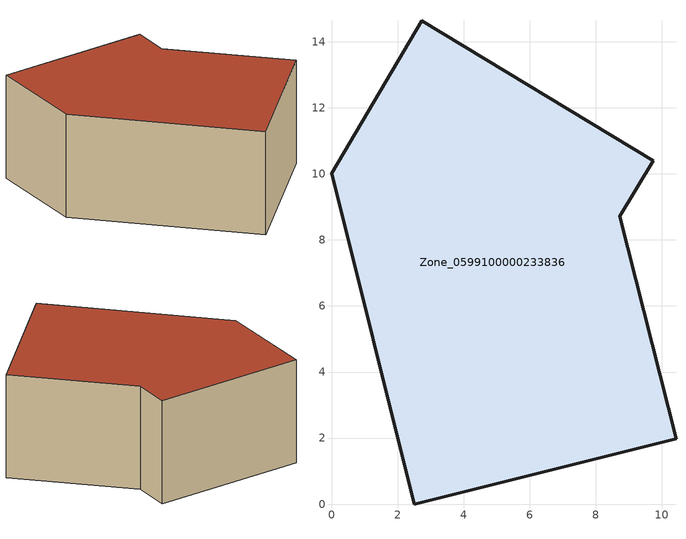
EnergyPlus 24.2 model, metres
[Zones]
Zone_0599100000233836
 floor ground (C_G): 8.73,8.71 10.43,1.98 2.5,0 0,10.01 2.73,14.63 9.74,10.4 z0
 wall outside (C_F): 0,10.01 2.5,0 10.43,1.98 8.73,8.71 9.74,10.4 2.73,14.63 0,10.01 z0:5.86
 roof outside (C_R): 2.73,14.63 0,10.01 2.5,0 10.43,1.98 8.73,8.71 9.74,10.4 z5.86
[BUILDING]
Pand.0599100000233836: North Axis=0; Terrain=City; Loads Convergence Tolerance Value=0.04; Temperature Convergence Tolerance Value=0.4; Solar Distribution=FullExterior; Maximum Number of Warmup Days=25; Minimum Number of Warmup Days=1
[Site:Location]
Rotterdam.The.Hague.AP_ZH_NLD Design_Conditions: Latitude=51.96; Longitude=4.45; Time Zone=1; Elevation=-4.5
[SITE:GROUNDTEMPERATURE:BUILDINGSURFACE]
18, 18, 18, 18, 18, 18, 18, 18, 18, 18, 18, 18
[MATERIAL] Thermal Absorptance=0.9; Solar Absorptance=0.7; Visible Absorptance=0.7
Name | Roughness | Thickness | Conductivity | Density | Specific Heat
G.TI.1975-1991 | MediumSmooth | 0.15 | 0.288461 | 540 | 1210
F.TI.1975-1991 | Rough | 0.3 | 0.230769 | 1920 | 840
R.TI.1975-1991 | MediumRough | 0.2 | 0.153846 | 1500 | 1000
[CONSTRUCTION]
C_G: G.TI.1975-1991
C_F: F.TI.1975-1991
C_R: R.TI.1975-1991
[ZONE]
Zone_0599100000233836: Type=1; Multiplier=1; Ceiling Height=Autocalculate; Volume=Autocalculate; Floor Area=autocalculate; Part of Total Floor Area=Yes
[ZONEINFILTRATION:DESIGNFLOWRATE]
Infil_Zone_0599100000233836: Zone or ZoneList or Space or SpaceList=Zone_0599100000233836; Schedule=AlwaysOn; Design Flow Rate Calculation Method=Flow/Area; Flow Rate per Floor Area=0.003; Constant Term Coefficient=1; Temperature Term Coefficient=0; Velocity Term Coefficient=0; Velocity Squared Term Coefficient=0
[HVACTEMPLATE:ZONE:IDEALLOADSAIRSYSTEM]
Zone_0599100000233836: Maximum Heating Supply Air Temperature=50; Minimum Cooling Supply Air Temperature=13; Maximum Heating Supply Air Humidity Ratio=0.0156; Minimum Cooling Supply Air Humidity Ratio=0.0077; Heating Limit=NoLimit; Cooling Limit=NoLimit; Dehumidification Control Type=ConstantSensibleHeatRatio; Cooling Sensible Heat Ratio=0.7; Dehumidification Setpoint=60; Humidification Control Type=None; Humidification Setpoint=30; Outdoor Air Method=None; Outdoor Air Flow Rate per Person=0.00944; Outdoor Air Flow Rate per Zone Floor Area=0; Outdoor Air Flow Rate per Zone=0; Demand Controlled Ventilation Type=None; Outdoor Air Economizer Type=NoEconomizer; Heat Recovery Type=None; Sensible Heat Recovery Effectiveness=0.7; Latent Heat Recovery Effectiveness=0.65
[ZONECONTROL:THERMOSTAT]
ThermostatControl_Zone_0599100000233836: Zone or ZoneList=Zone_0599100000233836; Control Type Schedule=DualSetpointControlType; Control 1=Thermostat_Zone_0599100000233836; Temperature Difference Between Cutout And Setpoint=0
[THERMOSTATSETPOINT:DUALSETPOINT]
Thermostat_Zone_0599100000233836: Heating Setpoint Temperature Schedule=HeatingSetpoint_Zone_0599100000233836; Cooling Setpoint Temperature Schedule=CoolingSetpoint_Zone_0599100000233836
[SCHEDULE:COMPACT]
HeatingSetpoint_Zone_0599100000233836: Through: 12/31, For: AllDays, Until: 24:00, 21
CoolingSetpoint_Zone_0599100000233836: Through: 12/31, For: AllDays, Until: 24:00, 24
DualSetpointControlType: Through: 12/31, For: AllDays, Until: 24:00, 4
AlwaysOn: Through: 12/31, For: AllDays, Until: 24:00, 1
